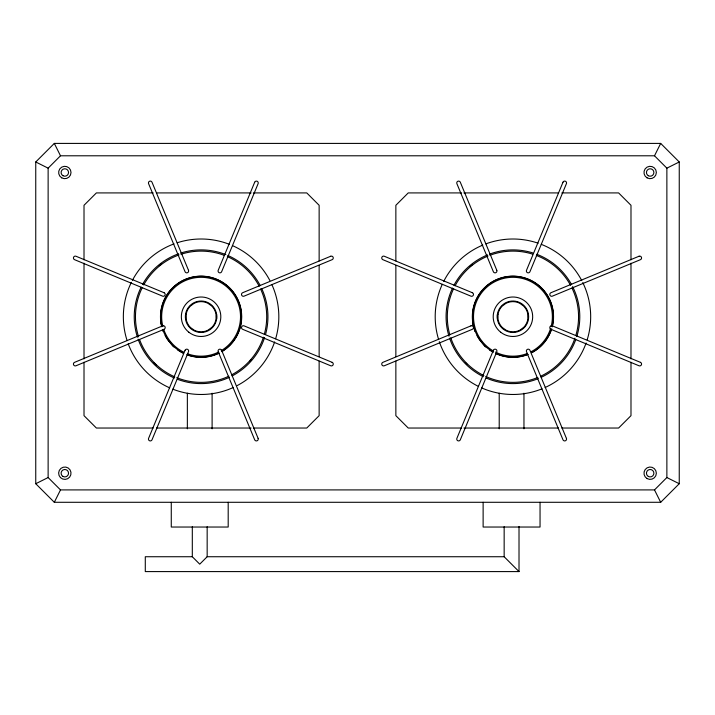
<?xml version="1.0" encoding="UTF-8"?>
<svg xmlns="http://www.w3.org/2000/svg" width="715" height="715" viewBox="0 0 715 715"><rect width="100%" height="100%" fill="white"/><g stroke="black" fill="none" stroke-linecap="round" stroke-linejoin="round"><path stroke-width="1.07" d="M185.56 314.484L185.623 319.391M216.627 318.997A15.721 15.721 0 0 0 195.258 302.132A15.721 15.721 0 0 0 191.334 329.079A15.721 15.721 0 0 0 216.627 318.997L216.556 314.091M497.408 314.484L497.47 319.391M528.483 318.997A15.721 15.721 0 0 0 507.114 302.132A15.721 15.721 0 0 0 503.19 329.079A15.721 15.721 0 0 0 528.483 318.997L528.403 314.091M54.313 502.288L660.687 502.288L679.25 483.724L679.25 161.974L660.687 143.411L54.313 143.411L35.75 161.974L35.75 483.724L54.313 502.288L60.498 489.909L654.502 489.909L666.872 477.54L666.872 168.159L654.502 155.79L60.498 155.79L48.128 168.159L48.128 477.54L60.498 489.909M654.502 155.79L660.687 143.411M519.01 571.589L504.155 556.735L207.162 556.735L199.735 564.162L192.308 556.735L145.288 556.735L145.288 571.589L519.01 571.589L519.01 526.49M35.75 483.724L48.128 477.54M666.872 168.159L679.25 161.974M153.153 192.916L96.391 192.916L84.013 205.285L84.013 259.831M156.496 192.916L251.108 192.916M253.333 192.916L306.762 192.916L319.14 205.285L319.14 260.939M461.667 192.916L408.238 192.916L395.86 205.285L395.86 260.939M463.892 192.916L558.504 192.916M561.847 192.916L618.609 192.916L630.988 205.285L630.988 259.831M153.153 428.035L96.391 428.035L84.013 415.665L84.013 362.237M156.496 428.035L251.108 428.035M253.333 428.035L306.762 428.035L319.14 415.665L319.14 361.12M461.667 428.035L408.238 428.035L395.86 415.665L395.86 361.12M463.892 428.035L558.504 428.035M561.847 428.035L618.609 428.035L630.988 415.665L630.988 362.237M35.75 161.974L48.128 168.159M666.872 477.54L679.25 483.724M552.114 326.71A40.424 40.424 0 0 0 514.55 276.348A40.424 40.424 0 0 0 473.098 323.564C474.358 332.538 479.586 340.465 485.753 346.9L479.461 339.723L476.994 335.63M162.591 329.454L163.172 331.277L162.805 329.713C165.031 336.3 169.16 341.913 173.906 346.9L167.614 339.723L165.138 335.63M480.534 340.912L484.716 345.685A40.424 40.424 0 0 0 493.171 352.003M168.686 340.912L172.869 345.685A40.424 40.424 0 0 0 183.192 352.987M654.502 489.909L660.687 502.288M54.313 143.411L60.498 155.79M473.089 323.564L475.019 331.277L473.58 326.719A40.603 40.603 0 0 1 512.959 276.133A40.603 40.603 0 0 1 552.284 326.755M221.739 351.494A40.424 40.424 0 0 0 238.095 300.479A40.424 40.424 0 0 0 189.457 278.019A40.424 40.424 0 0 0 161.241 323.564L162.019 326.639M161.241 323.564L161.724 326.719A40.603 40.603 0 0 1 187.384 278.519A40.603 40.603 0 0 1 237.818 299.433A40.603 40.603 0 0 1 221.829 351.646M630.988 263.165L630.988 358.894M540.048 502.288L540.048 527.035L483.125 527.035L483.125 502.288M523.961 393.205L523.961 428.821M504.155 526.732L504.155 556.735M499.213 393.205L499.213 428.821M395.86 265.399L395.86 356.669M319.14 265.399L319.14 356.669M228.192 502.288L228.192 527.035L171.269 527.035L171.269 502.288M212.105 393.205L212.105 428.821M207.162 526.732L207.162 556.735M192.308 526.732L192.308 556.735M187.357 393.205L187.357 428.821M84.013 263.165L84.013 358.894M271.852 284.561A77.738 77.738 0 0 1 275.641 338.767M274.632 341.931A77.738 77.738 0 0 1 237.246 385.555M233.269 387.503A77.738 77.738 0 0 1 172.762 389.139M169.687 387.852A77.738 77.738 0 0 1 128.2 343.781M127.118 340.644A77.738 77.738 0 0 1 131.381 282.327M132.391 280.352A77.738 77.738 0 0 1 174.049 243.86M177.186 242.769A77.738 77.738 0 0 1 229.408 244.342M232.491 245.629A77.738 77.738 0 0 1 269.904 280.575M162.868 326.424A39.423 39.423 0 0 1 187.786 279.628A39.423 39.423 0 0 1 236.754 299.943A39.423 39.423 0 0 1 221.23 350.636M218.513 352.111A39.423 39.423 0 0 1 187.428 353.728M183.63 352.093A39.423 39.423 0 0 1 163.744 329.392M219.031 353.165A40.603 40.603 0 0 1 187.017 354.828M183.112 353.147A40.603 40.603 0 0 1 177.633 349.885M260.555 288.976A65.628 65.628 0 0 1 264.327 334.254M263.442 337.212A65.628 65.628 0 0 1 231.615 374.83M228.845 376.206A65.628 65.628 0 0 1 176.739 377.681M174.835 376.885A65.628 65.628 0 0 1 139.622 339.741M138.612 336.828A65.628 65.628 0 0 1 142.24 287.689M143.679 284.954A65.628 65.628 0 0 1 179.054 254.924M181.002 254.263A65.628 65.628 0 0 1 224.474 255.425M227.343 256.596A65.628 65.628 0 0 1 259.179 286.215M261.663 288.458A66.853 66.853 0 0 1 265.515 334.584M264.604 337.596A66.853 66.853 0 0 1 232.187 375.92M229.372 377.314A66.853 66.853 0 0 1 177.266 379.209M174.344 378.012A66.853 66.853 0 0 1 138.111 339.187M137.441 337.203A66.853 66.853 0 0 1 141.141 287.144M142.598 284.356A66.853 66.853 0 0 1 178.643 253.762M180.618 253.092A66.853 66.853 0 0 1 225.886 254.656M227.835 255.469A66.853 66.853 0 0 1 260.269 285.643M251.197 359.815A66.075 66.075 0 0 1 249.821 361.361M156.46 365.472A66.075 66.075 0 0 1 153.493 362.577M159.123 265.694A66.075 66.075 0 0 1 161.572 263.772M218.951 353.004A40.424 40.424 0 0 1 187.08 354.658M582.752 282.55A77.738 77.738 0 0 1 587.167 339.831M586.112 342.986A77.738 77.738 0 0 1 545.116 387.503M542.05 388.817A77.738 77.738 0 0 1 481.535 387.852M478.523 386.449A77.738 77.738 0 0 1 439.314 341.69M438.635 339.58A77.738 77.738 0 0 1 442.281 284.32M443.729 281.335A77.738 77.738 0 0 1 482.795 245.084M485.896 243.86A77.738 77.738 0 0 1 538.127 243.198M541.264 244.342A77.738 77.738 0 0 1 581.751 280.575M493.654 351.128A39.423 39.423 0 0 1 476.994 300.532A39.423 39.423 0 0 1 525.954 279.52A39.423 39.423 0 0 1 551.149 326.469M550.586 328.453A39.423 39.423 0 0 1 531.281 351.637M527.527 353.371A39.423 39.423 0 0 1 495.486 352.093M551.712 328.802A40.603 40.603 0 0 1 531.826 352.683M527.965 354.461A40.603 40.603 0 0 1 495.915 353.603M493.082 352.155A40.603 40.603 0 0 1 489.489 349.885M571.955 288.047A65.628 65.628 0 0 1 575.897 335.246M574.958 338.186A65.628 65.628 0 0 1 540.701 376.206M537.859 377.449A65.628 65.628 0 0 1 485.744 376.465M483.885 375.581A65.628 65.628 0 0 1 450.781 337.802M449.86 334.852A65.628 65.628 0 0 1 453.65 288.61M455.035 285.857A65.628 65.628 0 0 1 488.014 256.033M489.936 255.282A65.628 65.628 0 0 1 532.425 254.075M536.322 255.425A65.628 65.628 0 0 1 570.543 285.303M572.599 286.572A66.853 66.853 0 0 1 576.773 336.595M575.772 339.58A66.853 66.853 0 0 1 541.219 377.314M538.324 378.584A66.853 66.853 0 0 1 486.191 378.012M483.34 376.689A66.853 66.853 0 0 1 449.619 338.195M448.975 336.202A66.853 66.853 0 0 1 452.532 288.082M453.945 285.276A66.853 66.853 0 0 1 487.55 254.898M489.507 254.129A66.853 66.853 0 0 1 532.791 252.904M536.759 254.272A66.853 66.853 0 0 1 571.625 284.713M466.806 364.051A66.075 66.075 0 0 1 465.349 362.577M470.184 266.364A66.075 66.075 0 0 1 472.597 264.398M551.211 329.749A40.424 40.424 0 0 1 531.746 352.522M527.893 354.291A40.424 40.424 0 0 1 495.996 353.442M186.132 314.564L186.195 319.292A15.113 15.113 0 0 0 190.539 327.559L194.4 330.294A15.113 15.113 0 0 0 208.11 330.116L211.908 327.291A15.113 15.113 0 0 0 216.046 318.917L215.984 314.189A15.113 15.113 0 0 0 211.64 305.913L207.779 303.187A15.113 15.113 0 0 0 194.06 303.357L190.262 306.19A15.113 15.113 0 0 0 186.132 314.555M497.98 314.564L498.042 319.292A15.113 15.113 0 0 0 502.386 327.559L506.247 330.294A15.113 15.113 0 0 0 519.966 330.116L523.755 327.291A15.113 15.113 0 0 0 527.893 318.917L527.831 314.189A15.113 15.113 0 0 0 523.487 305.913L519.626 303.187A15.113 15.113 0 0 0 505.907 303.357L502.118 306.19A15.113 15.113 0 0 0 497.98 314.555M185.06 350.314L148.595 438.349A1.859 1.859 0 0 0 149.596 440.78A1.859 1.859 0 0 0 152.027 439.77L188.492 351.735A1.859 1.859 0 0 0 187.482 349.313A1.859 1.859 0 0 0 185.06 350.314M254.674 182.254L218.209 270.288A1.859 1.859 0 0 0 219.219 272.71A1.859 1.859 0 0 0 221.641 271.709L258.106 183.675A1.859 1.859 0 0 0 257.096 181.244A1.859 1.859 0 0 0 254.674 182.254M493.359 350.314L456.894 438.349A1.859 1.859 0 0 0 457.904 440.78A1.859 1.859 0 0 0 460.326 439.77L496.791 351.735A1.859 1.859 0 0 0 495.781 349.313A1.859 1.859 0 0 0 493.359 350.314M562.973 182.254L526.508 270.288A1.859 1.859 0 0 0 527.518 272.71A1.859 1.859 0 0 0 529.94 271.709L566.405 183.675A1.859 1.859 0 0 0 565.404 181.244A1.859 1.859 0 0 0 562.973 182.254M162.627 325.87L74.592 362.335A1.859 1.859 0 0 0 73.582 364.766A1.859 1.859 0 0 0 76.013 365.767L164.048 329.302A1.859 1.859 0 0 0 165.049 326.88A1.859 1.859 0 0 0 162.627 325.87M330.688 256.256L242.653 292.721A1.859 1.859 0 0 0 241.652 295.152A1.859 1.859 0 0 0 244.074 296.153L332.109 259.688A1.859 1.859 0 0 0 333.119 257.266A1.859 1.859 0 0 0 330.688 256.256M470.926 325.87L382.891 362.335A1.859 1.859 0 0 0 381.882 364.766A1.859 1.859 0 0 0 384.312 365.767L472.347 329.302A1.859 1.859 0 0 0 473.348 326.88A1.859 1.859 0 0 0 470.926 325.87M638.987 256.256L550.952 292.721A1.859 1.859 0 0 0 549.951 295.152A1.859 1.859 0 0 0 552.373 296.153L640.408 259.688A1.859 1.859 0 0 0 641.418 257.266A1.859 1.859 0 0 0 638.987 256.256M472.347 292.721L384.312 256.256A1.859 1.859 0 0 0 381.882 257.266A1.859 1.859 0 0 0 382.891 259.688L470.926 296.153A1.859 1.859 0 0 0 473.348 295.152A1.859 1.859 0 0 0 472.347 292.721M640.408 362.335L552.373 325.87A1.859 1.859 0 0 0 549.951 326.88A1.859 1.859 0 0 0 550.952 329.302L638.987 365.767A1.859 1.859 0 0 0 641.418 364.766A1.859 1.859 0 0 0 640.408 362.335M164.048 292.721L76.013 256.256A1.859 1.859 0 0 0 73.582 257.266A1.859 1.859 0 0 0 74.592 259.688L162.627 296.153A1.859 1.859 0 0 0 165.049 295.152A1.859 1.859 0 0 0 164.048 292.721M332.109 362.335L244.074 325.87A1.859 1.859 0 0 0 241.652 326.88A1.859 1.859 0 0 0 242.653 329.302L330.688 365.767A1.859 1.859 0 0 0 333.119 364.766A1.859 1.859 0 0 0 332.109 362.335M496.791 270.288L460.326 182.254A1.859 1.859 0 0 0 457.904 181.244A1.859 1.859 0 0 0 456.894 183.675L493.359 271.709A1.859 1.859 0 0 0 495.781 272.71A1.859 1.859 0 0 0 496.791 270.288M566.405 438.349L529.94 350.314A1.859 1.859 0 0 0 527.518 349.313A1.859 1.859 0 0 0 526.508 351.735L562.973 439.77A1.859 1.859 0 0 0 565.404 440.78A1.859 1.859 0 0 0 566.405 438.349M188.492 270.288L152.027 182.254A1.859 1.859 0 0 0 149.596 181.244A1.859 1.859 0 0 0 148.595 183.675L185.06 271.709A1.859 1.859 0 0 0 187.482 272.71A1.859 1.859 0 0 0 188.492 270.288M258.106 438.349L221.641 350.314A1.859 1.859 0 0 0 219.219 349.313A1.859 1.859 0 0 0 218.209 351.735L254.674 439.77A1.859 1.859 0 0 0 257.096 440.78A1.859 1.859 0 0 0 258.106 438.349M188.858 332.234A19.734 19.734 0 0 0 220.613 319.578A19.734 19.734 0 0 0 193.783 298.405A19.734 19.734 0 0 0 188.858 332.234M62.974 175.711A3.709 3.709 0 0 0 68.542 172.494A3.709 3.709 0 0 0 62.974 169.276A3.709 3.709 0 0 0 62.974 175.711M61.74 177.856A6.185 6.185 0 0 0 71.017 172.494A6.185 6.185 0 0 0 61.74 167.131A6.185 6.185 0 0 0 61.74 177.856M62.974 476.422A3.709 3.709 0 0 0 68.542 473.205A3.709 3.709 0 0 0 62.974 469.987A3.709 3.709 0 0 0 62.974 476.422M60.453 477.584A6.185 6.185 0 0 0 70.812 474.805A6.185 6.185 0 0 0 63.233 467.226A6.185 6.185 0 0 0 60.453 477.584M648.308 175.711A3.709 3.709 0 0 0 653.885 172.494A3.709 3.709 0 0 0 648.308 169.276A3.709 3.709 0 0 0 648.308 175.711M647.075 177.856A6.185 6.185 0 0 0 656.352 172.494A6.185 6.185 0 0 0 647.075 167.131A6.185 6.185 0 0 0 647.075 177.856M648.308 476.422A3.709 3.709 0 0 0 653.885 473.205A3.709 3.709 0 0 0 648.308 469.987A3.709 3.709 0 0 0 648.308 476.422M647.075 478.567A6.185 6.185 0 0 0 656.352 473.205A6.185 6.185 0 0 0 647.075 467.851A6.185 6.185 0 0 0 647.075 478.567M500.715 332.234A19.734 19.734 0 0 0 532.469 319.578A19.734 19.734 0 0 0 505.63 298.405A19.734 19.734 0 0 0 500.715 332.234"/></g></svg>
